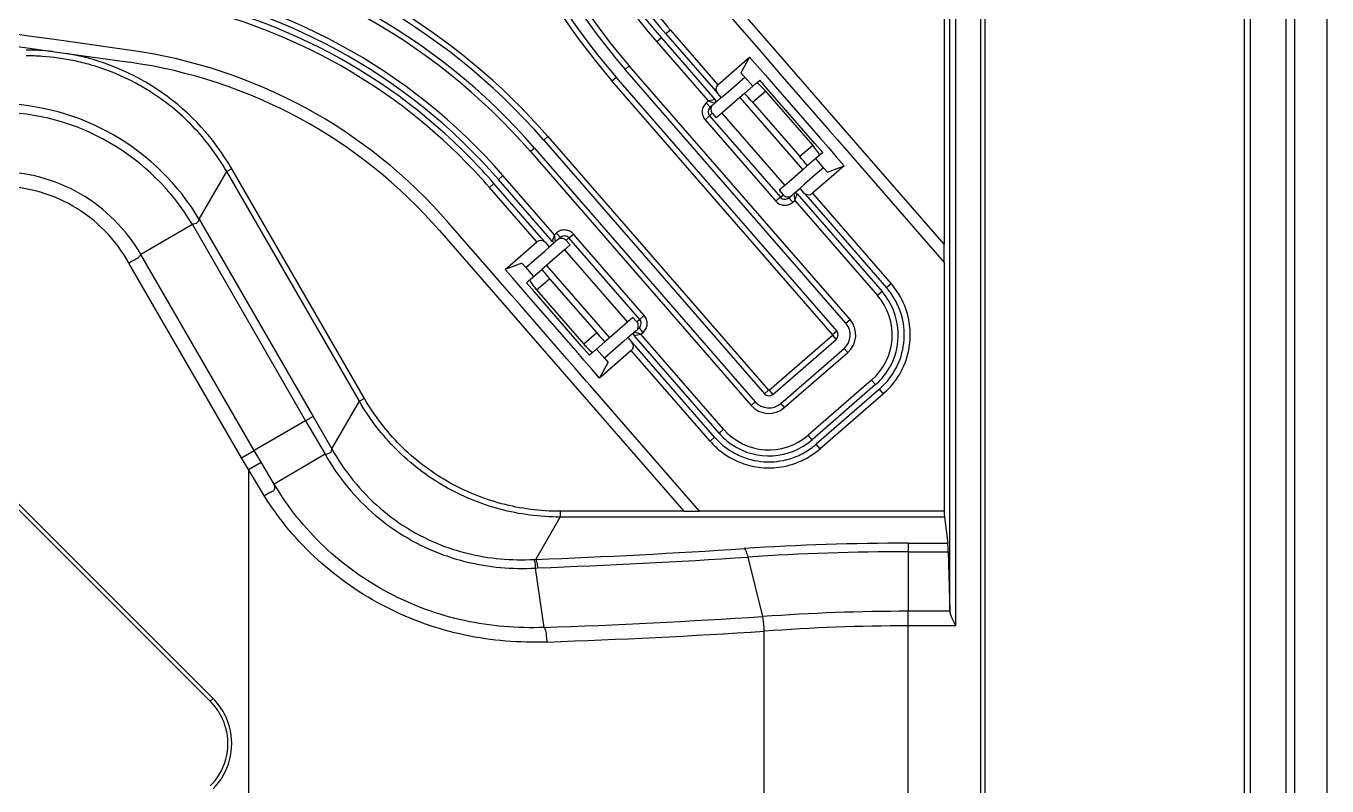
# Model space of a CAD drawing. Header units: millimetres. Extents: x -1070 to 42146, y 1440 to 12921.
# Drawn here: x 7135.7 to 7244.2, y 3514.3 to 3577.7 of the extents above; entities that cross this region are included whole.
import ezdxf

# ---------------------------------------------------------------- set-up
doc = ezdxf.new("R2010")
doc.units = ezdxf.units.MM
doc.layers.add('02___PRT_ALL_AXES', color=7, linetype='Continuous')

msp = doc.modelspace()

# ---------------------------------------------------------------- linework, layer by layer
at = {"color": 7, "linetype": 'Continuous', "lineweight": -3}
for p, q in [((7215.307, 3640.326), (7215.307, 3350.326)), ((7237.302, 2894.641), (7237.302, 3641.011)), ((7237.797, 2894.668), (7237.797, 3640.984)), ((7240.76, 2894.668), (7240.76, 3640.984)), ((7241.467, 3640.946), (7241.467, 2894.706)), ((7244.175, 3640.721), (7244.175, 2894.931)), ((7212.275, 3639.326), (7212.275, 3559.468)), ((7212.74, 3528.95), (7212.74, 3639.326)), ((7213.239, 3527.642), (7213.239, 3639.326)), ((7215.648, 3639.326), (7215.648, 3395.326)), ((7135.967, 3576.837), (7102.484, 3581.542)), ((7197.897, 3576.007), (7193.6, 3580.95)), ((7102.345, 3580.552), (7135.828, 3575.847)), ((7192.846, 3580.294), (7196.808, 3575.736)), ((7138.074, 3576.541), (7135.967, 3576.837)), ((7139.279, 3576.371), (7138.074, 3576.541)), ((7144.491, 3575.639), (7139.279, 3576.371)), ((7188.695, 3576.685), (7188.318, 3576.357)), ((7188.318, 3576.357), (7192.608, 3571.422)), ((7188.695, 3576.685), (7192.985, 3571.75)), ((7189.45, 3577.341), (7189.072, 3577.013)), ((7189.072, 3577.013), (7193.034, 3572.455)), ((7189.45, 3577.341), (7193.412, 3572.783)), ((7135.828, 3575.847), (7137.935, 3575.55)), ((7137.935, 3575.55), (7139.14, 3575.381)), ((7139.14, 3575.381), (7144.352, 3574.649)), ((7196.808, 3575.736), (7197.142, 3575.351)), ((7197.142, 3575.351), (7198.12, 3574.226)), ((7205.101, 3567.72), (7197.897, 3576.007)), ((7185.676, 3574.061), (7186.022, 3574.362)), ((7204.417, 3553.2), (7186.022, 3574.362)), ((7194.997, 3574.161), (7196.053, 3575.08)), ((7196.053, 3575.08), (7195.331, 3573.777)), ((7196.053, 3575.08), (7196.709, 3574.325)), ((7196.709, 3574.325), (7197.365, 3573.57)), ((7198.12, 3574.226), (7198.776, 3573.472)), ((7184.575, 3573.104), (7184.921, 3573.405)), ((7202.971, 3551.943), (7184.575, 3573.104)), ((7203.317, 3552.243), (7184.921, 3573.405)), ((7204.071, 3552.9), (7185.676, 3574.061)), ((7193.412, 3572.783), (7194.997, 3574.161)), ((7194.956, 3572.801), (7195.653, 3573.406)), ((7195.653, 3573.406), (7195.331, 3573.777)), ((7196.309, 3572.652), (7195.653, 3573.406)), ((7196.697, 3572.989), (7196.894, 3573.16)), ((7196.894, 3573.16), (7196.895, 3573.162)), ((7197.551, 3572.407), (7196.895, 3573.162)), ((7197.365, 3573.57), (7198.021, 3572.816)), ((7198.776, 3573.472), (7202.712, 3568.943)), ((7193.034, 3572.455), (7193.362, 3572.078)), ((7193.559, 3571.852), (7193.362, 3572.078)), ((7193.69, 3571.701), (7194.068, 3572.029)), ((7194.068, 3572.029), (7194.956, 3572.801)), ((7195.612, 3572.046), (7195.234, 3571.717)), ((7195.612, 3572.046), (7196.567, 3572.877)), ((7196.294, 3571.314), (7197.373, 3572.252)), ((7196.567, 3572.877), (7196.617, 3572.92)), ((7196.617, 3572.92), (7196.697, 3572.989)), ((7197.373, 3572.252), (7201.309, 3567.723)), ((7201.488, 3567.879), (7197.551, 3572.407)), ((7198.021, 3572.816), (7201.958, 3568.287)), ((7192.608, 3571.422), (7192.439, 3571.275)), ((7192.496, 3571.21), (7192.439, 3571.275)), ((7192.767, 3570.898), (7192.496, 3571.21)), ((7193.182, 3571.524), (7192.608, 3571.422)), ((7192.608, 3571.422), (7193.162, 3571.241)), ((7192.936, 3571.045), (7192.767, 3570.898)), ((7192.999, 3571.099), (7192.936, 3571.045)), ((7192.985, 3571.75), (7193.182, 3571.524)), ((7193.162, 3571.241), (7192.999, 3571.099)), ((7193.313, 3571.373), (7193.162, 3571.241)), ((7193.69, 3571.701), (7193.313, 3571.373)), ((7193.69, 3571.701), (7193.559, 3571.852)), ((7195.234, 3571.717), (7193.946, 3570.598)), ((7195.234, 3571.717), (7200.482, 3565.68)), ((7196.294, 3571.314), (7200.23, 3566.786)), ((7192.709, 3570.185), (7192.335, 3569.86)), ((7192.335, 3569.86), (7198.239, 3563.067)), ((7192.886, 3570.339), (7192.709, 3570.185)), ((7192.709, 3570.185), (7198.614, 3563.393)), ((7192.946, 3570.392), (7192.886, 3570.339)), ((7192.946, 3570.392), (7193.274, 3570.014)), ((7193.731, 3570.411), (7193.274, 3570.014)), ((7193.759, 3570.435), (7193.731, 3570.411)), ((7193.731, 3570.411), (7198.979, 3564.373)), ((7193.946, 3570.598), (7193.759, 3570.435)), ((7202.712, 3568.943), (7203.368, 3568.189)), ((7179.229, 3568.457), (7178.884, 3568.156)), ((7178.884, 3568.156), (7197.279, 3546.995)), ((7179.229, 3568.457), (7197.625, 3547.296)), ((7201.309, 3567.723), (7200.23, 3566.786)), ((7202.144, 3567.124), (7201.488, 3567.879)), ((7201.958, 3568.287), (7202.614, 3567.533)), ((7203.368, 3568.189), (7204.346, 3567.064)), ((7212.275, 3559.468), (7205.101, 3567.72)), ((7178.129, 3567.5), (7177.783, 3567.2)), ((7177.783, 3567.2), (7196.178, 3546.038)), ((7178.129, 3567.5), (7196.524, 3546.339)), ((7201.816, 3566.839), (7200.86, 3566.008)), ((7202.213, 3565.859), (7201.557, 3566.614)), ((7201.866, 3566.882), (7201.816, 3566.839)), ((7201.945, 3566.951), (7201.866, 3566.882)), ((7202.144, 3567.124), (7201.945, 3566.951)), ((7202.614, 3567.533), (7203.27, 3566.778)), ((7203.27, 3566.778), (7203.926, 3566.023)), ((7204.346, 3567.064), (7204.681, 3566.679)), ((7204.681, 3566.679), (7211.52, 3558.811)), ((7150.17, 3561.553), (7152.465, 3565.529)), ((7152.884, 3565.771), (7152.465, 3565.529)), ((7163.522, 3546.379), (7152.465, 3565.529)), ((7163.94, 3546.62), (7152.884, 3565.771)), ((7200.482, 3565.68), (7199.114, 3564.49)), ((7200.86, 3566.008), (7200.482, 3565.68)), ((7202.213, 3565.859), (7201.516, 3565.253)), ((7202.535, 3565.489), (7202.213, 3565.859)), ((7202.535, 3565.489), (7203.926, 3566.023)), ((7203.926, 3566.023), (7202.869, 3565.105)), ((7174.355, 3564.22), (7174.733, 3564.548)), ((7178.695, 3559.99), (7174.733, 3564.548)), ((7175.11, 3564.876), (7175.487, 3565.204)), ((7179.4, 3559.941), (7175.11, 3564.876)), ((7179.778, 3560.269), (7175.487, 3565.204)), ((7199.114, 3564.49), (7198.989, 3564.382)), ((7200.628, 3564.482), (7200.251, 3564.154)), ((7201.516, 3565.253), (7200.628, 3564.482)), ((7202.869, 3565.105), (7201.284, 3563.727)), ((7178.317, 3559.662), (7174.355, 3564.22)), ((7198.614, 3563.393), (7198.239, 3563.067)), ((7198.979, 3564.373), (7198.523, 3563.976)), ((7198.523, 3563.976), (7198.851, 3563.599)), ((7198.614, 3563.393), (7198.791, 3563.547)), ((7198.791, 3563.547), (7198.851, 3563.599)), ((7198.989, 3564.382), (7198.979, 3564.373)), ((7199.328, 3563.351), (7199.496, 3563.498)), ((7199.328, 3563.351), (7199.599, 3563.039)), ((7199.496, 3563.498), (7199.559, 3563.552)), ((7199.559, 3563.552), (7199.723, 3563.694)), ((7199.723, 3563.694), (7199.874, 3563.826)), ((7199.723, 3563.694), (7199.824, 3563.12)), ((7199.874, 3563.826), (7200.251, 3564.154)), ((7199.876, 3563.28), (7200.005, 3563.675)), ((7200.005, 3563.675), (7200.202, 3563.448)), ((7200.202, 3563.448), (7207.09, 3555.524)), ((7200.382, 3564.003), (7200.251, 3564.154)), ((7200.579, 3563.776), (7200.382, 3564.003)), ((7200.579, 3563.776), (7200.907, 3563.399)), ((7200.907, 3563.399), (7207.468, 3555.852)), ((7201.284, 3563.727), (7207.845, 3556.18)), ((7199.599, 3563.039), (7199.656, 3562.974)), ((7199.656, 3562.974), (7199.824, 3563.12)), ((7199.824, 3563.12), (7199.876, 3563.28)), ((7199.824, 3563.12), (7206.713, 3555.196)), ((7150.17, 3561.553), (7159.66, 3545.116)), ((7174.921, 3556.71), (7170.959, 3561.268)), ((7149.601, 3561.108), (7145.303, 3558.626)), ((7149.601, 3561.108), (7159.041, 3544.76)), ((7170.204, 3560.612), (7174.501, 3555.669)), ((7179.726, 3560.109), (7179.597, 3559.715)), ((7179.778, 3560.269), (7179.726, 3560.109)), ((7179.946, 3560.416), (7179.778, 3560.269)), ((7179.879, 3559.695), (7179.778, 3560.269)), ((7180.003, 3560.35), (7179.946, 3560.416)), ((7180.274, 3560.038), (7180.003, 3560.35)), ((7180.988, 3559.996), (7181.363, 3560.322)), ((7187.267, 3553.53), (7181.363, 3560.322)), ((7176.733, 3558.285), (7178.317, 3559.662)), ((7179.023, 3559.613), (7178.695, 3559.99)), ((7178.974, 3558.908), (7179.351, 3559.236)), ((7179.023, 3559.613), (7179.22, 3559.387)), ((7179.22, 3559.387), (7179.351, 3559.236)), ((7179.728, 3559.564), (7179.351, 3559.236)), ((7179.597, 3559.715), (7179.4, 3559.941)), ((7180.623, 3559.016), (7179.596, 3558.124)), ((7179.879, 3559.695), (7179.728, 3559.564)), ((7180.043, 3559.837), (7179.879, 3559.695)), ((7180.106, 3559.892), (7180.043, 3559.837)), ((7180.274, 3560.038), (7180.106, 3559.892)), ((7181.079, 3559.413), (7180.623, 3559.016)), ((7180.623, 3559.016), (7185.871, 3552.979)), ((7180.811, 3559.842), (7180.751, 3559.79)), ((7180.751, 3559.79), (7181.079, 3559.413)), ((7180.988, 3559.996), (7180.811, 3559.842)), ((7186.893, 3553.204), (7180.988, 3559.996)), ((7212.275, 3557.943), (7212.275, 3559.468)), ((7153.691, 3541.661), (7144.315, 3557.902)), ((7154.741, 3542.277), (7145.303, 3558.626)), ((7175.676, 3557.366), (7176.733, 3558.285)), ((7177.389, 3557.53), (7178.086, 3558.136)), ((7178.086, 3558.136), (7178.974, 3558.908)), ((7179.596, 3558.124), (7179.137, 3557.724)), ((7211.52, 3558.811), (7212.275, 3557.943)), ((7212.275, 3557.943), (7212.275, 3537.202)), ((7177.067, 3557.9), (7175.676, 3557.366)), ((7176.332, 3556.611), (7175.676, 3557.366)), ((7177.067, 3557.9), (7177.389, 3557.53)), ((7177.389, 3557.53), (7178.045, 3556.775)), ((7177.786, 3556.55), (7178.742, 3557.381)), ((7179.119, 3557.709), (7178.742, 3557.381)), ((7179.137, 3557.724), (7179.119, 3557.709)), ((7179.119, 3557.709), (7184.368, 3551.672)), ((7175.256, 3556.325), (7174.921, 3556.71)), ((7176.233, 3555.201), (7175.256, 3556.325)), ((7176.988, 3555.857), (7176.332, 3556.611)), ((7177.644, 3555.102), (7176.988, 3555.857)), ((7177.458, 3556.265), (7177.657, 3556.438)), ((7178.114, 3555.51), (7177.458, 3556.265)), ((7177.657, 3556.438), (7177.736, 3556.507)), ((7177.736, 3556.507), (7177.786, 3556.55)), ((7178.293, 3555.666), (7179.371, 3556.603)), ((7179.371, 3556.603), (7183.308, 3552.075)), ((7207.845, 3556.18), (7207.468, 3555.852)), ((7174.501, 3555.669), (7181.705, 3547.382)), ((7176.889, 3554.446), (7176.233, 3555.201)), ((7181.58, 3550.574), (7177.644, 3555.102)), ((7182.05, 3550.982), (7178.114, 3555.51)), ((7178.293, 3555.666), (7182.229, 3551.137)), ((7207.09, 3555.524), (7206.713, 3555.196)), ((7180.826, 3549.918), (7176.889, 3554.446)), ((7185.871, 3552.979), (7184.788, 3552.037)), ((7186.327, 3553.375), (7185.871, 3552.979)), ((7186.327, 3553.375), (7186.655, 3552.998)), ((7186.655, 3552.998), (7186.715, 3553.05)), ((7186.666, 3552.345), (7186.835, 3552.491)), ((7186.715, 3553.05), (7186.893, 3553.204)), ((7186.835, 3552.491), (7187.106, 3552.179)), ((7186.893, 3553.204), (7187.267, 3553.53)), ((7204.071, 3552.9), (7204.417, 3553.2)), ((7183.308, 3552.075), (7182.229, 3551.137)), ((7184.368, 3551.672), (7183.99, 3551.343)), ((7184.373, 3551.676), (7184.368, 3551.672)), ((7184.788, 3552.037), (7184.373, 3551.676)), ((7185.911, 3551.688), (7185.534, 3551.36)), ((7185.911, 3551.688), (7186.289, 3552.017)), ((7185.911, 3551.688), (7186.043, 3551.538)), ((7186.043, 3551.538), (7186.239, 3551.311)), ((7186.289, 3552.017), (7186.44, 3552.148)), ((7186.42, 3551.866), (7186.994, 3551.967)), ((7186.617, 3551.639), (7186.42, 3551.866)), ((7186.44, 3552.148), (7186.603, 3552.29)), ((7186.994, 3551.967), (7186.44, 3552.148)), ((7186.603, 3552.29), (7186.666, 3552.345)), ((7193.505, 3543.715), (7186.617, 3551.639)), ((7186.994, 3551.967), (7187.163, 3552.114)), ((7193.883, 3544.043), (7186.994, 3551.967)), ((7187.106, 3552.179), (7187.163, 3552.114)), ((7197.684, 3547.292), (7202.967, 3551.884)), ((7197.984, 3546.946), (7203.267, 3551.538)), ((7202.967, 3551.884), (7203.267, 3551.538)), ((7202.971, 3551.943), (7203.317, 3552.243)), ((7182.237, 3549.819), (7181.58, 3550.574)), ((7182.706, 3550.227), (7182.05, 3550.982)), ((7182.905, 3550.4), (7182.708, 3550.229)), ((7182.984, 3550.469), (7182.905, 3550.4)), ((7183.035, 3550.513), (7182.984, 3550.469)), ((7183.99, 3551.343), (7183.035, 3550.513)), ((7183.293, 3550.737), (7183.949, 3549.983)), ((7184.646, 3550.589), (7183.949, 3549.983)), ((7186.19, 3550.606), (7184.605, 3549.228)), ((7185.534, 3551.36), (7184.646, 3550.589)), ((7192.751, 3543.059), (7186.19, 3550.606)), ((7186.568, 3550.934), (7186.239, 3551.311)), ((7193.128, 3543.387), (7186.568, 3550.934)), ((7198.64, 3546.191), (7203.923, 3550.783)), ((7198.941, 3545.845), (7204.224, 3550.438)), ((7203.923, 3550.783), (7204.224, 3550.438)), ((7122.81, 3549.646), (7151.094, 3521.361)), ((7123.04, 3549.875), (7151.324, 3521.591)), ((7181.482, 3549.163), (7180.826, 3549.918)), ((7182.893, 3549.064), (7182.237, 3549.819)), ((7182.708, 3550.229), (7182.707, 3550.228)), ((7183.549, 3548.31), (7184.271, 3549.613)), ((7184.605, 3549.228), (7183.549, 3548.31)), ((7183.949, 3549.983), (7184.271, 3549.613)), ((7182.46, 3548.038), (7181.482, 3549.163)), ((7183.549, 3548.31), (7182.893, 3549.064)), ((7206.22, 3548.142), (7200.937, 3543.549)), ((7206.548, 3547.765), (7206.22, 3548.142)), ((7181.705, 3547.382), (7190.554, 3537.202)), ((7182.794, 3547.653), (7182.46, 3548.038)), ((7191.309, 3537.859), (7182.794, 3547.653)), ((7197.625, 3547.296), (7197.279, 3546.995)), ((7197.684, 3547.292), (7197.984, 3546.946)), ((7206.548, 3547.765), (7201.265, 3543.172)), ((7206.876, 3547.387), (7201.593, 3542.795)), ((7207.204, 3547.01), (7206.876, 3547.387)), ((7161.227, 3542.404), (7163.522, 3546.379)), ((7163.94, 3546.62), (7163.522, 3546.379)), ((7196.524, 3546.339), (7196.178, 3546.038)), ((7198.64, 3546.191), (7198.941, 3545.845)), ((7207.204, 3547.01), (7201.921, 3542.417)), ((7159.66, 3545.116), (7159.041, 3544.76)), ((7159.66, 3545.116), (7161.227, 3542.404)), ((7159.041, 3544.76), (7154.741, 3542.277)), ((7159.041, 3544.76), (7160.666, 3541.961)), ((7193.505, 3543.715), (7193.883, 3544.043)), ((7192.751, 3543.059), (7193.128, 3543.387)), ((7201.265, 3543.172), (7200.937, 3543.549)), ((7201.921, 3542.417), (7201.593, 3542.795)), ((7153.691, 3541.661), (7154.743, 3542.274)), ((7154.275, 3540.681), (7153.691, 3541.661)), ((7155.323, 3541.304), (7154.741, 3542.277)), ((7160.665, 3541.96), (7156.41, 3539.476)), ((7154.275, 3540.681), (7155.323, 3541.304)), ((7155.601, 3538.476), (7154.275, 3540.681)), ((7154.275, 3540.681), (7154.275, 3494.971)), ((7156.412, 3539.477), (7155.323, 3541.304)), ((7191.879, 3537.202), (7191.309, 3537.859)), ((7178.216, 3533.193), (7180.252, 3536.72)), ((7190.554, 3537.202), (7180.252, 3537.202)), ((7180.252, 3537.202), (7180.252, 3536.72)), ((7190.554, 3536.72), (7180.252, 3536.72)), ((7190.554, 3537.202), (7191.879, 3537.202)), ((7191.879, 3536.72), (7190.554, 3536.72)), ((7212.275, 3537.202), (7191.879, 3537.202)), ((7212.287, 3536.72), (7191.879, 3536.72)), ((7212.287, 3536.72), (7212.572, 3534.539)), ((7209.275, 3534.539), (7212.572, 3534.539)), ((7209.275, 3534.539), (7209.275, 3533.825)), ((7195.903, 3533.383), (7197.137, 3528.42)), ((7209.275, 3533.825), (7209.275, 3528.86)), ((7209.275, 3533.825), (7212.609, 3533.825)), ((7212.609, 3533.825), (7212.742, 3528.86)), ((7178.188, 3532.47), (7178.391, 3532.479)), ((7178.188, 3532.47), (7178.896, 3527.51)), ((7209.275, 3527.642), (7209.275, 3528.86)), ((7212.742, 3528.86), (7209.275, 3528.86)), ((7209.275, 3508.01), (7209.275, 3527.642)), ((7213.239, 3527.642), (7209.275, 3527.642)), ((7197.271, 3508.456), (7197.271, 3527.196)), ((7151.324, 3521.591), (7151.094, 3521.361))]:
    msp.add_line(p, q, dxfattribs=at)
for centre, radius, start, end in [((7225.298, 3608.504), 53.5, 180, 221), ((7225.298, 3608.504), 52.5, 180, 221), ((7225.298, 3608.504), 52.042, 180, 221), ((7225.298, 3608.504), 49, 180, 221), ((7225.298, 3608.504), 48.5, 180, 221), ((7225.298, 3608.504), 53.958, 184.01469, 221), ((7138.507, 3533.057), 52.5, 41, 82), ((7138.507, 3533.057), 53.5, 41, 82), ((7138.507, 3533.057), 53.958, 41, 77.98531), ((7138.507, 3533.057), 52.042, 41, 82), ((7138.507, 3533.057), 48.5, 41, 82), ((7138.507, 3533.057), 49, 41, 82), ((7138.507, 3533.057), 48, 44.41667, 82), ((7138.507, 3533.057), 47.5, 44.41991, 78.58001), ((7225.298, 3608.504), 48, 217.58333, 221), ((7225.298, 3608.504), 47.5, 217.58001, 221), ((7135.727, 3555.448), 20.224, 83.73203, 89.97805), ((7138.507, 3533.057), 43, 41, 82), ((7135.751, 3555.537), 19.651, 86.06215, 90.04735), ((7135.765, 3555.684), 19.503, 78.09326, 86.07212), ((7135.814, 3555.952), 19.231, 74.05083, 78.0727), ((7135.822, 3555.981), 19.201, 70.03615, 74.05098), ((7138.507, 3533.057), 42, 41, 82), ((7135.854, 3556.074), 19.103, 61.98231, 70.03061), ((7135.84, 3556.052), 19.129, 57.96449, 61.97547), ((7133.195, 3551.464), 19.749, 60.01522, 89.29331), ((7193.031, 3571.392), 0.2, 311, 41), ((7133.158, 3551.396), 19.103, 60.02073, 89.46057), ((7133.146, 3551.399), 19.106, 30.54221, 59.98429), ((7133.19, 3551.468), 19.748, 30.70597, 59.99504), ((7138.507, 3533.057), 48, 41, 44.41667), ((7138.507, 3533.057), 47.5, 41, 44.41991), ((7199.854, 3563.543), 0.2, 91.00044, 131), ((7199.854, 3563.543), 0.2, 41, 91.00044), ((7179.748, 3559.846), 0.2, 221, 271.00044), ((7179.748, 3559.846), 0.2, 271.00044, 311), ((7202.939, 3551.915), 6, 34.99977, 41), ((7202.939, 3551.915), 6.5, 35.029, 41), ((7202.939, 3551.915), 5, 311, 41), ((7202.939, 3551.915), 5.5, 326, 41), ((7202.939, 3551.915), 6, 22.99932, 34.99977), ((7202.939, 3551.915), 6.5, 29.14648, 35.029), ((7202.939, 3551.915), 6.5, 11.2195, 29.14648), ((7202.939, 3551.915), 6, 334.99952, 16.99906), ((7202.939, 3551.915), 6, 16.99906, 22.99932), ((7202.939, 3551.915), 1.5, 311, 41), ((7202.939, 3551.915), 1.958, 311, 41), ((7202.939, 3551.915), 6.5, 341.12773, 11.2195), ((7186.571, 3551.997), 0.2, 131, 221), ((7202.939, 3551.915), 0.0417, 311, 41), ((7202.939, 3551.915), 0.5, 311, 41), ((7202.939, 3551.915), 6, 328.99963, 334.99952), ((7202.939, 3551.915), 6.5, 323.09694, 341.12773), ((7202.939, 3551.915), 5.5, 311, 326), ((7202.939, 3551.915), 6, 311, 328.99963), ((7197.656, 3547.323), 0.0417, 221, 311), ((7202.939, 3551.915), 6.5, 311, 323.09694), ((7197.656, 3547.323), 1.958, 221, 311), ((7197.656, 3547.323), 1.5, 221, 311), ((7197.656, 3547.323), 0.5, 221, 311), ((7197.656, 3547.323), 5, 221, 311), ((7197.656, 3547.323), 6.5, 221, 233.09694), ((7197.656, 3547.323), 6, 221, 238.99963), ((7197.656, 3547.323), 5.5, 221, 236), ((7197.656, 3547.323), 5.5, 236, 311), ((7197.656, 3547.323), 6, 304.99977, 311), ((7197.656, 3547.323), 6.5, 233.09694, 251.12773), ((7197.656, 3547.323), 6, 238.99963, 244.99952), ((7197.656, 3547.323), 6, 244.99952, 286.99906), ((7197.656, 3547.323), 6.5, 281.2195, 299.14648), ((7197.656, 3547.323), 6, 286.99906, 292.99932), ((7197.656, 3547.323), 6, 292.99932, 304.99977), ((7197.656, 3547.323), 6.5, 299.14648, 305.029), ((7197.656, 3547.323), 6.5, 305.029, 311), ((7197.656, 3547.323), 6.5, 251.12773, 281.2195), ((7155.205, 4145.103), 612.343, 272.153586, 273.782423), ((7209.149, 3328.166), 206.373, 89.96512, 93.76434), ((7177.515, 3548.791), 15.614, 272.03728, 272.57347), ((7155.201, 4151.996), 619.95, 272.14378, 273.764422), ((7209.157, 3334.693), 199.132, 89.96623, 93.81636), ((7209.262, 3361.616), 167.244, 89.99575, 94.15763), ((7156.061, 4168.616), 641.512, 272.03993, 273.671147), ((7209.268, 3366.396), 161.247, 89.99773, 94.26694), ((7156.281, 4171.25), 645.357, 272.033414, 273.641635), ((7147.559, 3517.826), 5, 37.50004, 45), ((7147.559, 3517.826), 5.325, 30.02462, 45), ((7147.559, 3517.826), 5, 15.00011, 37.50004), ((7147.559, 3517.826), 5.325, 15.27753, 30.02462), ((7147.559, 3517.826), 5, 345.0001, 15.00011), ((7147.559, 3517.826), 5.325, 345.05696, 15.27753), ((7147.559, 3517.826), 5, 315, 345.0001), ((7147.559, 3517.826), 5.325, 315, 345.05696)]:
    msp.add_arc(centre, radius, start, end, dxfattribs=at)
for centre, major_axis, ratio, start_param, end_param in [((7193.74, 3572.406), (-0.328, 0.377), 1, 0, 1.5707963), ((7196.268, 3571.291), (-0.656, 0.755), 0.0349208, -1.5707963, 0), ((7197.273, 3572.165), (-0.656, 0.755), 0.1316525, -1.179801, 0), ((7197.273, 3572.165), (-0.656, 0.755), 0.1316525, -1.5707963, -1.179801), ((7193.327, 3570.722), (-0.38, -0.33), 0.9925462, -1.1766133, -0.5210669), ((7193.327, 3570.722), (-0.38, -0.33), 0.9925462, -0.5210669, -0.3912151), ((7193.327, 3570.722), (-0.38, -0.33), 0.9925462, -0.3912151, -0.1339253), ((7193.327, 3570.722), (-0.38, -0.33), 0.9925462, -0.1339253, 0), ((7201.21, 3567.637), (-0.656, 0.755), 0.1316525, -1.9617916, -1.5707963), ((7200.204, 3566.763), (-0.656, 0.755), 0.0349208, -3.1415927, -1.5707963), ((7201.21, 3567.637), (-0.656, 0.755), 0.1316525, -3.1415927, -1.9617916), ((7199.231, 3563.93), (0.38, 0.33), 0.9925462, 3.1415927, 3.7948493), ((7199.231, 3563.93), (0.38, 0.33), 0.9925462, 3.7948493, 4.5772425), ((7200.956, 3564.104), (-0.328, 0.377), 1, -4.712389, -3.1415927), ((7178.645, 3559.285), (0.377, 0.328), 1, 0, 1.5707963), ((7180.371, 3559.46), (-0.38, -0.33), 0.9925462, 3.7948493, 4.5772425), ((7180.371, 3559.46), (-0.38, -0.33), 0.9925462, 3.1415927, 3.7948493), ((7179.398, 3556.626), (-0.656, 0.755), 0.0349208, 0, 1.5707963), ((7178.392, 3555.752), (-0.656, 0.755), 0.1316525, 0, 1.179801), ((7178.392, 3555.752), (-0.656, 0.755), 0.1316525, 1.179801, 1.5707963), ((7186.275, 3552.667), (0.38, 0.33), 0.9925462, -0.1339253, 0), ((7186.275, 3552.667), (0.38, 0.33), 0.9925462, -0.3912151, -0.1339253), ((7186.275, 3552.667), (0.38, 0.33), 0.9925462, -1.1766133, -0.5210669), ((7186.275, 3552.667), (0.38, 0.33), 0.9925462, -0.5210669, -0.3912151), ((7183.334, 3552.098), (-0.656, 0.755), 0.0349208, -4.712389, -3.1415927), ((7182.328, 3551.224), (-0.656, 0.755), 0.1316525, 1.5707963, 1.9617916), ((7182.328, 3551.224), (-0.656, 0.755), 0.1316525, -4.3213937, -3.1415927), ((7185.862, 3550.983), (0.377, 0.328), 1, -1.5707963, 0), ((7212.292, 3537.202), (0, 0.5), 0.0349208, -4.712389, -3.403392), ((7212.554, 3532.607), (0, 2), 0.0349208, -0.9162979, -0.2617994)]:
    msp.add_ellipse(centre, major_axis=major_axis, ratio=ratio, start_param=start_param, end_param=end_param, dxfattribs=at)
for points, knots in [([(7152.884, 3565.771), (7151.451, 3568.251), (7147.465, 3572.652), (7141.962, 3574.895), (7139.14, 3575.381)], [0, 0, 0, 0, 0.5000307, 1, 1, 1, 1]), ([(7152.465, 3565.529), (7151.682, 3566.889), (7149.781, 3569.432), (7147.318, 3571.435), (7145.987, 3572.268)], [0, 0, 0, 0, 0.5000387, 1, 1, 1, 1]), ([(7192.439, 3571.275), (7192.34, 3571.19), (7192.175, 3570.978), (7192.068, 3570.591), (7192.116, 3570.192), (7192.249, 3569.958), (7192.335, 3569.86)], [0, 0, 0, 0, 0.2499263, 0.4998897, 0.7498983, 1, 1, 1, 1]), ([(7192.767, 3570.898), (7192.67, 3570.813), (7192.534, 3570.559), (7192.624, 3570.283), (7192.709, 3570.185)], [0, 0, 0, 0, 0.4993462, 1, 1, 1, 1]), ([(7145.303, 3558.626), (7144.106, 3560.689), (7140.577, 3564.259), (7135.721, 3565.528), (7133.338, 3565.534)], [0, 0, 0, 0, 0.5001764, 1, 1, 1, 1]), ([(7144.315, 3557.902), (7143.237, 3559.843), (7139.973, 3563.214), (7135.422, 3564.353), (7133.203, 3564.316)], [0, 0, 0, 0, 0.5001427, 1, 1, 1, 1]), ([(7198.614, 3563.393), (7198.698, 3563.295), (7198.96, 3563.167), (7199.23, 3563.266), (7199.328, 3563.351)], [0, 0, 0, 0, 0.5003688, 1, 1, 1, 1]), ([(7198.239, 3563.067), (7198.325, 3562.969), (7198.538, 3562.804), (7198.926, 3562.701), (7199.324, 3562.754), (7199.557, 3562.888), (7199.656, 3562.974)], [0, 0, 0, 0, 0.2498755, 0.4998137, 0.7498535, 1, 1, 1, 1]), ([(7149.594, 3561.12), (7149.721, 3561.202), (7149.993, 3561.213), (7150.161, 3561.453), (7150.17, 3561.553)], [0, 0, 0, 0, 0.6005334, 1, 1, 1, 1]), ([(7181.363, 3560.322), (7181.277, 3560.42), (7181.064, 3560.585), (7180.676, 3560.688), (7180.278, 3560.636), (7180.045, 3560.501), (7179.946, 3560.416)], [0, 0, 0, 0, 0.2498755, 0.4998137, 0.7498535, 1, 1, 1, 1]), ([(7180.988, 3559.996), (7180.903, 3560.094), (7180.642, 3560.222), (7180.372, 3560.123), (7180.274, 3560.038)], [0, 0, 0, 0, 0.5003688, 1, 1, 1, 1]), ([(7145.302, 3558.628), (7145.258, 3558.542), (7145.117, 3558.326), (7144.731, 3558.142), (7144.458, 3557.983), (7144.315, 3557.902)], [0, 0, 0, 0, 0.2314127, 0.6025448, 1, 1, 1, 1]), ([(7186.835, 3552.491), (7186.932, 3552.576), (7187.068, 3552.83), (7186.977, 3553.106), (7186.893, 3553.204)], [0, 0, 0, 0, 0.4993462, 1, 1, 1, 1]), ([(7187.163, 3552.114), (7187.261, 3552.199), (7187.427, 3552.411), (7187.534, 3552.798), (7187.486, 3553.197), (7187.353, 3553.431), (7187.267, 3553.53)], [0, 0, 0, 0, 0.2499263, 0.4998897, 0.7498983, 1, 1, 1, 1]), ([(7180.252, 3536.72), (7178.57, 3536.721), (7175.191, 3537.158), (7170.476, 3539.106), (7166.432, 3542.215), (7164.364, 3544.923), (7163.522, 3546.379)], [0, 0, 0, 0, 0.2500218, 0.4999992, 0.7499766, 1, 1, 1, 1]), ([(7180.252, 3537.202), (7178.612, 3537.203), (7175.316, 3537.626), (7170.718, 3539.524), (7166.775, 3542.558), (7164.76, 3545.2), (7163.94, 3546.62)], [0, 0, 0, 0, 0.2500201, 0.4999994, 0.7499786, 1, 1, 1, 1]), ([(7160.665, 3541.96), (7161.754, 3540.045), (7164.599, 3536.558), (7168.501, 3534.297), (7170.568, 3533.555)], [0, 0, 0, 0, 0.5007245, 1, 1, 1, 1]), ([(7160.672, 3541.951), (7160.754, 3541.965), (7160.902, 3542.005), (7161.092, 3542.093), (7161.217, 3542.233), (7161.23, 3542.349), (7161.227, 3542.404)], [0, 0, 0, 0, 0.317012, 0.5787759, 0.7918152, 1, 1, 1, 1]), ([(7161.228, 3542.406), (7162.267, 3540.556), (7164.977, 3537.174), (7168.724, 3534.971), (7170.712, 3534.248)], [0, 0, 0, 0, 0.5007432, 1, 1, 1, 1]), ([(7156.41, 3539.477), (7156.441, 3539.354), (7156.481, 3539.171), (7156.403, 3538.934), (7156.254, 3538.832), (7156.087, 3538.764), (7155.861, 3538.653), (7155.708, 3538.541), (7155.601, 3538.476)], [0, 0, 0, 0, 0.2588532, 0.3715614, 0.485611, 0.6133119, 0.7432886, 1, 1, 1, 1]), ([(7178.897, 3527.513), (7176.685, 3527.428), (7172.208, 3527.788), (7165.872, 3530.099), (7160.374, 3534.029), (7157.553, 3537.562), (7156.41, 3539.476)], [0, 0, 0, 0, 0.2489337, 0.4988597, 0.7493437, 1, 1, 1, 1]), ([(7179.179, 3526.299), (7176.88, 3526.216), (7172.228, 3526.587), (7165.626, 3528.925), (7159.849, 3532.913), (7156.837, 3536.517), (7155.601, 3538.476)], [0, 0, 0, 0, 0.2490106, 0.4989406, 0.7493883, 1, 1, 1, 1]), ([(7170.712, 3534.248), (7171.302, 3534.033), (7173.684, 3533.306), (7176.213, 3533.083), (7178.07, 3533.187)], [0, 0, 0, 0, 0.2523936, 1, 1, 1, 1]), ([(7195.6, 3534.094), (7195.673, 3534.02), (7195.791, 3533.781), (7195.865, 3533.534), (7195.903, 3533.383)], [0, 0, 0, 0, 0.3991206, 1, 1, 1, 1]), ([(7170.568, 3533.555), (7171.179, 3533.335), (7173.647, 3532.592), (7176.265, 3532.362), (7178.189, 3532.472)], [0, 0, 0, 0, 0.2520419, 1, 1, 1, 1]), ([(7178.211, 3532.473), (7178.199, 3532.552), (7178.221, 3532.702), (7178.199, 3532.91), (7178.128, 3533.061), (7178.092, 3533.153), (7178.07, 3533.187)], [0, 0, 0, 0, 0.3262405, 0.602961, 0.8346374, 1, 1, 1, 1]), ([(7178.216, 3533.193), (7178.262, 3533.11), (7178.326, 3532.869), (7178.37, 3532.629), (7178.391, 3532.479)], [0, 0, 0, 0, 0.3849949, 1, 1, 1, 1]), ([(7213.239, 3527.642), (7213.127, 3527.866), (7212.918, 3528.285), (7212.746, 3528.741), (7212.74, 3528.963)], [0, 0, 0, 0, 0.5300739, 1, 1, 1, 1]), ([(7197.271, 3527.196), (7197.268, 3527.305), (7197.248, 3527.715), (7197.2, 3528.125), (7197.139, 3528.42)], [0, 0, 0, 0, 0.2663197, 1, 1, 1, 1]), ([(7178.894, 3527.51), (7178.956, 3527.431), (7179.099, 3527.209), (7179.081, 3526.774), (7179.14, 3526.46), (7179.179, 3526.299)], [0, 0, 0, 0, 0.2369803, 0.6060987, 1, 1, 1, 1])]:
    msp.add_open_spline(points, degree=3, knots=knots, dxfattribs=at)
at = {"layer": '02___PRT_ALL_AXES', "color": 7, "linetype": 'Continuous', "lineweight": -3}
for p, q in [((7196.617, 3572.92), (7196.894, 3573.16)), ((7196.894, 3573.16), (7196.895, 3573.162)), ((7197.551, 3572.407), (7196.895, 3573.162)), ((7201.488, 3567.879), (7197.551, 3572.407)), ((7202.144, 3567.124), (7201.488, 3567.879)), ((7202.144, 3567.124), (7201.866, 3566.882)), ((7177.458, 3556.265), (7177.736, 3556.507)), ((7178.114, 3555.51), (7177.458, 3556.265)), ((7182.05, 3550.982), (7178.114, 3555.51)), ((7182.706, 3550.227), (7182.05, 3550.982)), ((7182.984, 3550.469), (7182.708, 3550.229)), ((7182.708, 3550.229), (7182.707, 3550.228))]:
    msp.add_line(p, q, dxfattribs=at)

doc.saveas('drawing.dxf')
